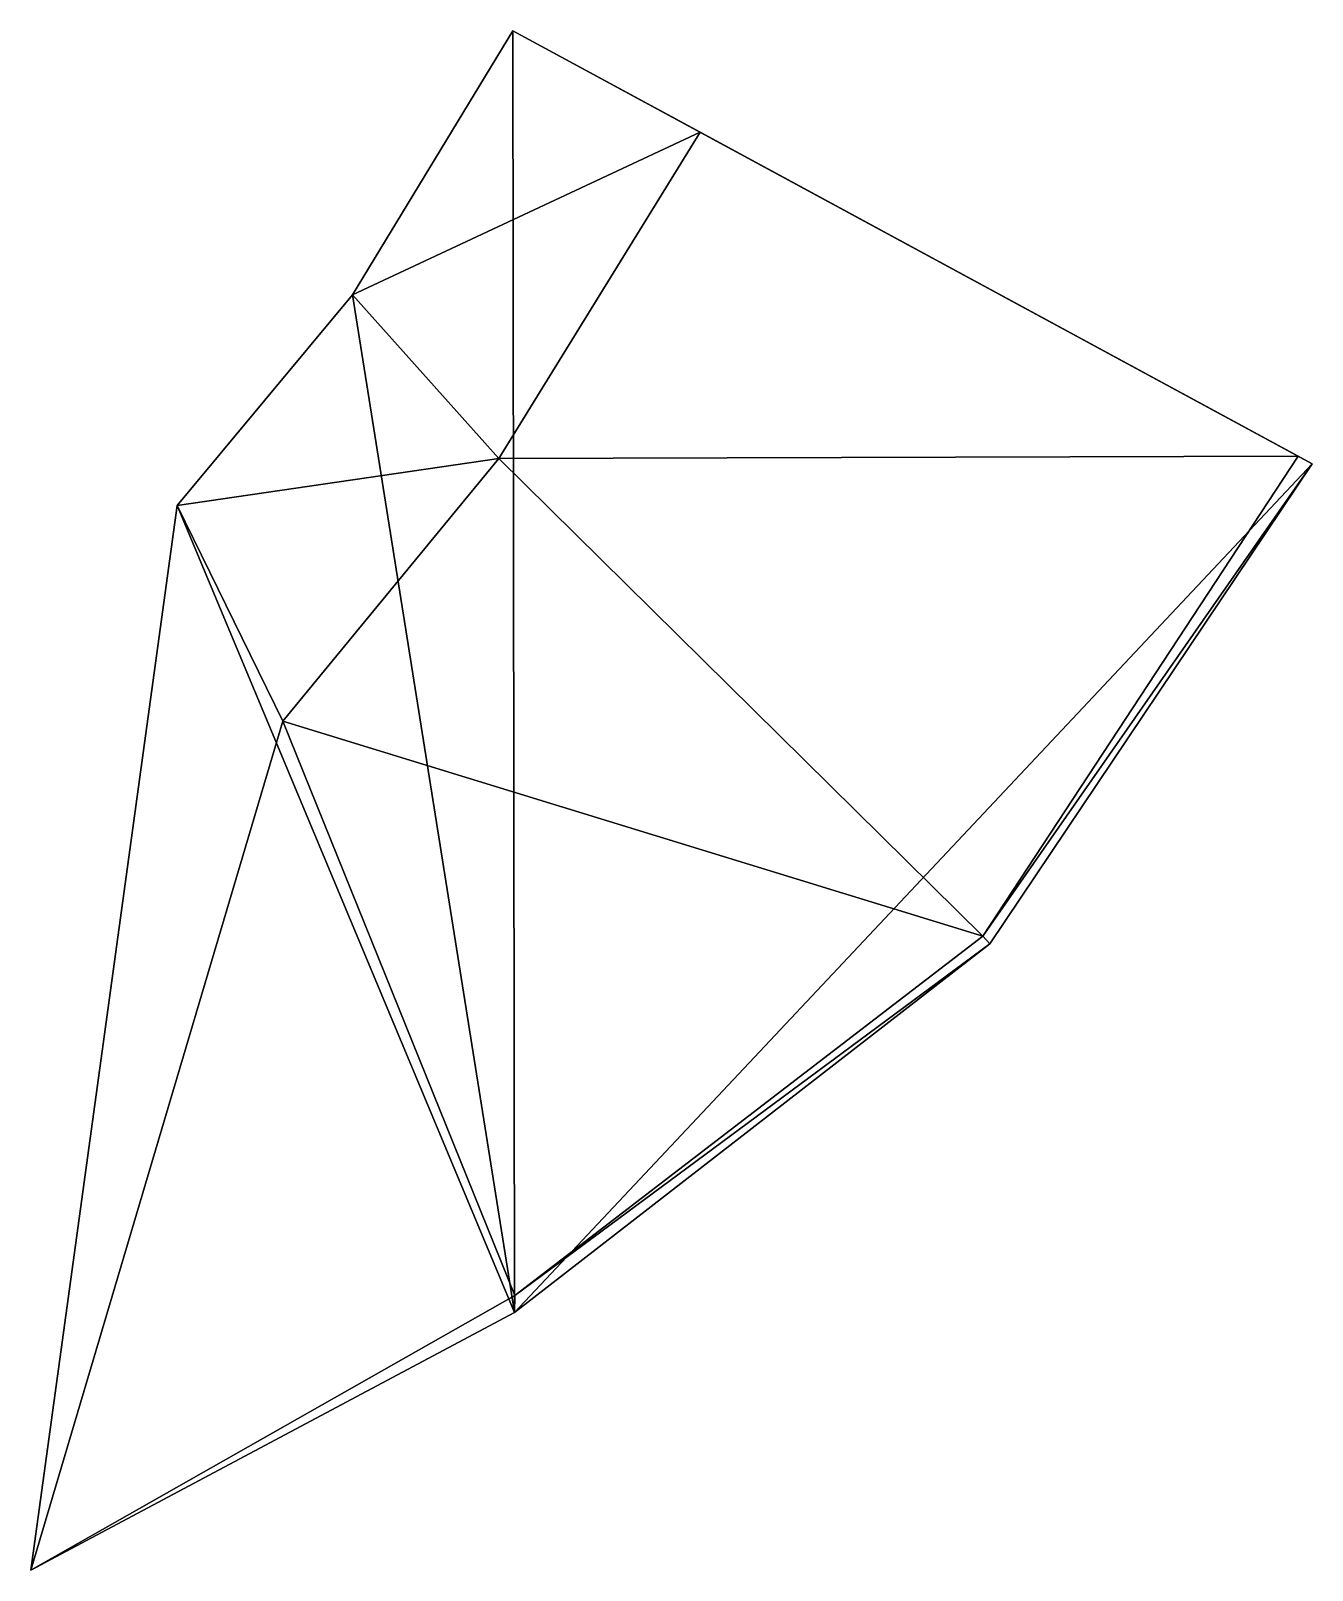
# Model space of a CAD drawing. Extents: x 115 to 248, y 90 to 250.
import ezdxf

# ---------------------------------------------------------------- set-up
doc = ezdxf.new("R2010")
doc.units = 0
doc.layers.get('0').update_dxf_attribs({"color": 13, "linetype": 'CONTINUOUS'})

msp = doc.modelspace()

# ---------------------------------------------------------------- linework, layer by layer
for p, q in [((164.81, 249.75, 98.13), (148.21, 222.38, 95.63)), ((164.81, 249.75, 98.13), (148.21, 222.38)), ((164.81, 249.75), (148.21, 222.38)), ((184.21, 239.23, 95.48), (164.81, 249.75, 98.13)), ((164.81, 249.75, 98.13), (164.81, 249.75)), ((164.81, 249.75), (164.96, 116.94)), ((164.81, 249.75), (247.6, 204.88)), ((164.81, 249.75, 98.13), (247.6, 204.88)), ((164.81, 249.75, 98.13), (247.6, 204.88, 7.57)), ((164.81, 249.75, 98.13), (246.16, 205.66, 10.79)), ((184.21, 239.23, 95.48), (148.21, 222.38, 95.63)), ((163.35, 205.42, 92.31), (184.21, 239.23, 95.48)), ((246.16, 205.66, 10.79), (184.21, 239.23, 95.48)), ((148.21, 222.38, 95.63), (130.02, 200.57, 92.32)), ((130.02, 200.57), (148.21, 222.38)), ((148.21, 222.38, 95.63), (130.02, 200.57)), ((163.35, 205.42, 92.31), (148.21, 222.38, 95.63)), ((148.21, 222.38), (148.21, 222.38, 95.63)), ((148.21, 222.38), (164.96, 116.94)), ((130.02, 200.57, 92.32), (163.35, 205.42, 92.31)), ((140.97, 178.22, 88.28), (163.35, 205.42, 92.31)), ((246.16, 205.66, 10.79), (163.35, 205.42, 92.31)), ((163.35, 205.42, 92.31), (213.5, 155.93, 3.67)), ((247.6, 204.88), (164.96, 116.94)), ((213.5, 155.93, 3.67), (246.16, 205.66, 10.79)), ((247.6, 204.88, 7.57), (213.5, 155.93, 3.67)), ((247.6, 204.88, 7.57), (214.2, 155.16)), ((214.2, 155.16), (247.6, 204.88)), ((247.6, 204.88, 7.57), (246.16, 205.66, 10.79)), ((247.6, 204.88), (247.6, 204.88, 7.57)), ((130.02, 200.57, 92.32), (114.87, 90.25, 3.72)), ((130.02, 200.57, 92.32), (114.87, 90.25)), ((130.02, 200.57), (114.87, 90.25)), ((140.97, 178.22, 88.28), (130.02, 200.57, 92.32)), ((130.02, 200.57, 92.32), (130.02, 200.57)), ((130.02, 200.57), (164.96, 116.94)), ((114.87, 90.25, 3.72), (140.97, 178.22, 88.28)), ((140.97, 178.22, 88.28), (165.01, 118.7, 5.59)), ((213.5, 155.93, 3.67), (140.97, 178.22, 88.28)), ((164.96, 116.94, 2.18), (214.2, 155.16)), ((164.96, 116.94), (214.2, 155.16)), ((165.01, 118.7, 5.59), (213.5, 155.93, 3.67)), ((165.01, 118.7, 5.59), (214.2, 155.16)), ((213.5, 155.93, 3.67), (214.2, 155.16)), ((165.01, 118.7, 5.59), (114.87, 90.25, 3.72)), ((164.96, 116.94, 2.18), (165.01, 118.7, 5.59)), ((164.96, 116.94, 2.18), (114.87, 90.25)), ((114.87, 90.25), (164.96, 116.94)), ((164.96, 116.94, 2.18), (114.87, 90.25, 3.72)), ((164.96, 116.94), (164.96, 116.94, 2.18)), ((114.87, 90.25, 3.72), (114.87, 90.25))]:
    msp.add_line(p, q)

# ---------------------------------------------------------------- meshes
mesh = msp.add_polyface()
corners = [(184.21, 239.23, 95.48), (164.81, 249.75, 98.13), (148.21, 222.38, 95.63)]
mesh.append_faces([[corners[k] for k in face] for face in [(0, 1, 2)]])
mesh = msp.add_polyface()
corners = [(164.81, 249.75, 98.13), (148.21, 222.38), (148.21, 222.38, 95.63)]
mesh.append_faces([[corners[k] for k in face] for face in [(0, 1, 2)]])
mesh = msp.add_polyface()
corners = [(164.81, 249.75), (148.21, 222.38), (164.81, 249.75, 98.13)]
mesh.append_faces([[corners[k] for k in face] for face in [(0, 1, 2)]])
mesh = msp.add_polyface()
corners = [(164.96, 116.94), (148.21, 222.38), (164.81, 249.75)]
mesh.append_faces([[corners[k] for k in face] for face in [(0, 1, 2)]])
mesh = msp.add_polyface()
corners = [(247.6, 204.88), (164.96, 116.94), (164.81, 249.75)]
mesh.append_faces([[corners[k] for k in face] for face in [(0, 1, 2)]])
mesh = msp.add_polyface()
corners = [(164.81, 249.75, 98.13), (247.6, 204.88), (164.81, 249.75)]
mesh.append_faces([[corners[k] for k in face] for face in [(0, 1, 2)]])
mesh = msp.add_polyface()
corners = [(164.81, 249.75, 98.13), (247.6, 204.88, 7.57), (247.6, 204.88)]
mesh.append_faces([[corners[k] for k in face] for face in [(0, 1, 2)]])
mesh = msp.add_polyface()
corners = [(164.81, 249.75, 98.13), (246.16, 205.66, 10.79), (247.6, 204.88, 7.57)]
mesh.append_faces([[corners[k] for k in face] for face in [(0, 1, 2)]])
mesh = msp.add_polyface()
corners = [(164.81, 249.75, 98.13), (184.21, 239.23, 95.48), (246.16, 205.66, 10.79)]
mesh.append_faces([[corners[k] for k in face] for face in [(0, 1, 2)]])
mesh = msp.add_polyface()
corners = [(184.21, 239.23, 95.48), (148.21, 222.38, 95.63), (163.35, 205.42, 92.31)]
mesh.append_faces([[corners[k] for k in face] for face in [(0, 1, 2)]])
mesh = msp.add_polyface()
corners = [(246.16, 205.66, 10.79), (184.21, 239.23, 95.48), (163.35, 205.42, 92.31)]
mesh.append_faces([[corners[k] for k in face] for face in [(0, 1, 2)]])
mesh = msp.add_polyface()
corners = [(163.35, 205.42, 92.31), (148.21, 222.38, 95.63), (130.02, 200.57, 92.32)]
mesh.append_faces([[corners[k] for k in face] for face in [(0, 1, 2)]])
mesh = msp.add_polyface()
corners = [(164.96, 116.94), (130.02, 200.57), (148.21, 222.38)]
mesh.append_faces([[corners[k] for k in face] for face in [(0, 1, 2)]])
mesh = msp.add_polyface()
corners = [(148.21, 222.38, 95.63), (130.02, 200.57), (130.02, 200.57, 92.32)]
mesh.append_faces([[corners[k] for k in face] for face in [(0, 1, 2)]])
mesh = msp.add_polyface()
corners = [(148.21, 222.38), (130.02, 200.57), (148.21, 222.38, 95.63)]
mesh.append_faces([[corners[k] for k in face] for face in [(0, 1, 2)]])
mesh = msp.add_polyface()
corners = [(163.35, 205.42, 92.31), (130.02, 200.57, 92.32), (140.97, 178.22, 88.28)]
mesh.append_faces([[corners[k] for k in face] for face in [(0, 1, 2)]])
mesh = msp.add_polyface()
corners = [(213.5, 155.93, 3.67), (163.35, 205.42, 92.31), (140.97, 178.22, 88.28)]
mesh.append_faces([[corners[k] for k in face] for face in [(0, 1, 2)]])
mesh = msp.add_polyface()
corners = [(246.16, 205.66, 10.79), (163.35, 205.42, 92.31), (213.5, 155.93, 3.67)]
mesh.append_faces([[corners[k] for k in face] for face in [(0, 1, 2)]])
mesh = msp.add_polyface()
corners = [(247.6, 204.88), (214.2, 155.16), (164.96, 116.94)]
mesh.append_faces([[corners[k] for k in face] for face in [(0, 1, 2)]])
mesh = msp.add_polyface()
corners = [(246.16, 205.66, 10.79), (213.5, 155.93, 3.67), (247.6, 204.88, 7.57)]
mesh.append_faces([[corners[k] for k in face] for face in [(0, 1, 2)]])
mesh = msp.add_polyface()
corners = [(247.6, 204.88, 7.57), (213.5, 155.93, 3.67), (214.2, 155.16)]
mesh.append_faces([[corners[k] for k in face] for face in [(0, 1, 2)]])
mesh = msp.add_polyface()
corners = [(247.6, 204.88, 7.57), (214.2, 155.16), (247.6, 204.88)]
mesh.append_faces([[corners[k] for k in face] for face in [(0, 1, 2)]])
mesh = msp.add_polyface()
corners = [(140.97, 178.22, 88.28), (130.02, 200.57, 92.32), (114.87, 90.25, 3.72)]
mesh.append_faces([[corners[k] for k in face] for face in [(0, 1, 2)]])
mesh = msp.add_polyface()
corners = [(130.02, 200.57, 92.32), (114.87, 90.25), (114.87, 90.25, 3.72)]
mesh.append_faces([[corners[k] for k in face] for face in [(0, 1, 2)]])
mesh = msp.add_polyface()
corners = [(130.02, 200.57), (114.87, 90.25), (130.02, 200.57, 92.32)]
mesh.append_faces([[corners[k] for k in face] for face in [(0, 1, 2)]])
mesh = msp.add_polyface()
corners = [(164.96, 116.94), (114.87, 90.25), (130.02, 200.57)]
mesh.append_faces([[corners[k] for k in face] for face in [(0, 1, 2)]])
mesh = msp.add_polyface()
corners = [(140.97, 178.22, 88.28), (114.87, 90.25, 3.72), (165.01, 118.7, 5.59)]
mesh.append_faces([[corners[k] for k in face] for face in [(0, 1, 2)]])
mesh = msp.add_polyface()
corners = [(140.97, 178.22, 88.28), (165.01, 118.7, 5.59), (213.5, 155.93, 3.67)]
mesh.append_faces([[corners[k] for k in face] for face in [(0, 1, 2)]])
mesh = msp.add_polyface()
corners = [(165.01, 118.7, 5.59), (164.96, 116.94, 2.18), (214.2, 155.16)]
mesh.append_faces([[corners[k] for k in face] for face in [(0, 1, 2)]])
mesh = msp.add_polyface()
corners = [(164.96, 116.94, 2.18), (164.96, 116.94), (214.2, 155.16)]
mesh.append_faces([[corners[k] for k in face] for face in [(0, 1, 2)]])
mesh = msp.add_polyface()
corners = [(165.01, 118.7, 5.59), (214.2, 155.16), (213.5, 155.93, 3.67)]
mesh.append_faces([[corners[k] for k in face] for face in [(0, 1, 2)]])
mesh = msp.add_polyface()
corners = [(165.01, 118.7, 5.59), (114.87, 90.25, 3.72), (164.96, 116.94, 2.18)]
mesh.append_faces([[corners[k] for k in face] for face in [(0, 1, 2)]])
mesh = msp.add_polyface()
corners = [(164.96, 116.94, 2.18), (114.87, 90.25), (164.96, 116.94)]
mesh.append_faces([[corners[k] for k in face] for face in [(0, 1, 2)]])
mesh = msp.add_polyface()
corners = [(114.87, 90.25, 3.72), (114.87, 90.25), (164.96, 116.94, 2.18)]
mesh.append_faces([[corners[k] for k in face] for face in [(0, 1, 2)]])

doc.saveas('drawing.dxf')
